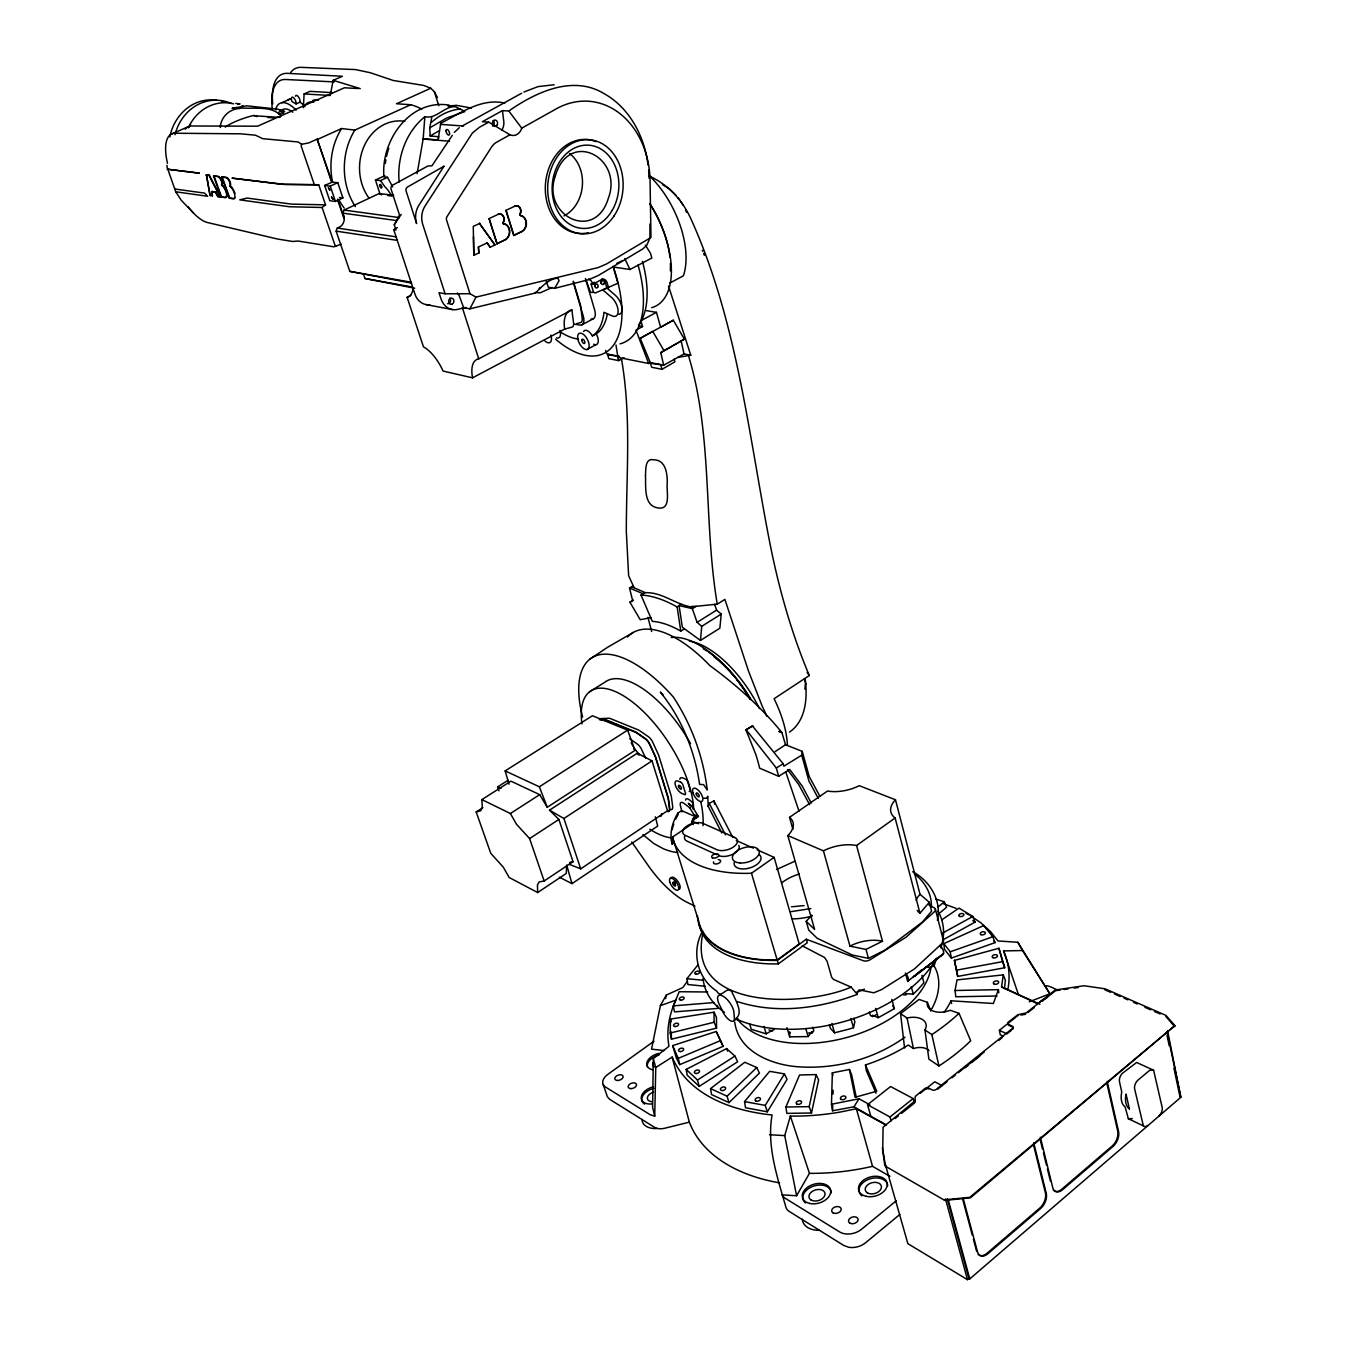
<?xml version="1.0" encoding="UTF-8"?>
<svg xmlns="http://www.w3.org/2000/svg" width="1347" height="1347" viewBox="0 0 1347 1347"><rect width="100%" height="100%" fill="white"/><g stroke="black" fill="none" stroke-linecap="round" stroke-linejoin="round"><path stroke-width="1.5" d="M392.735 186.964L387.498 177.299L383.946 176.912C380.645 140.829 409.808 98.634 449.208 105.133M663.987 1050.559L651.527 1049.145L660.4 1005.637L675.79 1000.181C669.223 1014.527 666.108 1030.64 668.971 1046.299L653.295 1058.54L652.622 1107.369L654.726 1116.158L650.298 1114.777L605.493 1087.046A13.891 8.368 -19.9 0 1 607.851 1074.334L654.019 1041.18M653.295 1058.54L655.753 1067.514L654.726 1116.158M931.4 906.885C931.922 893.903 924.598 881.393 914.293 873.833M463.385 110.723L455.033 106.48C443.651 106.682 436.159 119.378 424.877 116.667L423.143 139.027L449.494 141.233M431.815 117.138L429.794 127.797L430.131 136.013L438.651 136.704L438.145 139.953L422.874 138.674M914.192 1102.301L913.165 1098.546L890.586 1086.541L867.535 1104.708L870.852 1116.309L853.998 1106.796L832.564 1110.77L831.486 1104.271L832.345 1072.818L849.418 1069.484L851.658 1074.822L856.204 1096.997M832.564 1110.77L832.715 1105.281M833.018 1094.05L833.12 1090.211M714.045 1012.203L714.129 1022.255L716.57 1028.131L671.48 1039.177L670.217 1033.031L670.486 1019.09L714.045 1012.203L716.469 1017.355L716.57 1028.131M303.344 107.709L304.119 93.936L309.995 91.343L332.153 92.623M649.961 237.308L649.928 223.972M805.321 684.124L804.883 689.142M766.696 716.116A86.696 40.73 56.8 0 0 762.318 706.468L748.477 670.991L724.905 599.398L717.261 604.163L696.113 606.302L692.324 608.642L679.073 605.561L682.34 627.247L700.457 640.431L701.72 626.321L721.234 614.097L716.604 610.14L714.6 604.281M417.115 173.645L423.143 139.027M721.234 614.097L719.854 628.207L700.457 640.431M997.083 996.022L955.798 996.763L955.04 990.5L957.027 979.909L1003.262 974.874L1001.562 986.93L1037.661 1003.784M899.863 1214.438L865.515 1242.793A15.676 10.827 -15.6 0 1 848.593 1247.255L843.693 1245.419L789.106 1211.34A13.588 9.143 -16.9 0 1 785.84 1206.929C777.371 1177.261 766.544 1145.927 772.084 1114.979C733.256 1111.039 688.62 1095.784 672.153 1057.092L655.753 1067.514M818.319 798.417L808.89 780.974L801.734 755.162L802.24 751.373L785.52 744.756L781.9 732.549L778.869 731.37L781.917 732.532C761.072 707.074 736.371 684.95 709.835 665.57A111.953 51.304 56.9 0 0 627.534 637.013M885.636 1166.35L944.819 1200.413L970.396 1197.82L1174.921 1025.606L1165.997 1015.436L1105.096 988.816L1084.049 985.735L1055.139 990.028L1026.178 1012.944L1017.844 1014.746L1008.482 1022.003A2.745 1.701 -11.2 0 0 1008.6 1024.427L1012.186 1026.128A2.761 1.717 -11.2 0 1 1012.304 1028.552L936.114 1089.42A2.812 1.802 -13 0 1 932.191 1089.942L928.672 1088.107A2.795 1.802 -13.2 0 0 924.783 1088.629L915.219 1096.441L915 1102.452M1004.475 988.597L1005.367 980.279L1003.262 974.874M829.365 1024.814L830.409 1028.401L834.568 1032.812L848.795 1029.175L853.476 1027.71L854.857 1021.817L853.846 1018.214M504.822 103.062C481.35 97.792 460.522 113.215 440.738 123.267L440.57 124.345L463.52 126.029M438.145 139.953L440.738 123.267M169.857 136.973C173.022 119.479 186.593 103.466 204.576 100.419A48.138 42.784 87.3 0 1 216.53 100.25M272.717 103.753A60.985 26.132 65.4 0 1 287.45 73.344L342.407 76.274L333.18 80.315L330.234 95.485L304.119 93.936M665.536 998.615L666.277 995.079L682.828 987.57L687.357 981.273M811.5 1112.992L818.606 1080.008L816.13 1074.603L799.562 1074.973L785.907 1107.032L786.884 1113.38L811.5 1112.992L809.177 1106.645L816.13 1074.603M649.641 238.739L646.779 245.272L642.94 248.841L598.405 275.445L588.723 279.671L554.678 288.342L548.347 287.281L546.141 281.035M937.36 920.287C941.957 900.672 929.851 880.753 912.66 871.711M332.137 182.232L324.627 185.465L329.796 200.703L335.42 201.444L342.896 197.925L337.76 182.653L332.137 182.232L317.151 139.111L308.783 142.9L301.627 144.281L301.156 146.032L314.306 184.623L318.734 184.825L325.553 204.845L322.101 207.489L289.386 206.748L239.749 199.844L247.208 198.06L291.423 204.121L325.553 204.845M896.412 1200.648L861.541 1229.272A15.726 10.776 -15.6 0 1 839.652 1231.949L784.998 1198.14A13.622 9.092 -16.9 0 1 782.085 1194.873L796.582 1195.749L784.729 1135.622L790.369 1116.057A174.42 104.645 -15 0 0 840.393 1112.016L856.372 1108.766L885.703 1124.964M220.285 127.477C220.807 117.256 229.024 109.158 239.261 108.551M914.983 1100.853L883.076 1127.254L882.74 1149.833L885.602 1166.3M935.323 908.989L943.523 941.031L942.344 943.169L914.495 968.897L881.561 989.624L873.748 992.79L859.234 989.877L856.776 992.486L857.315 994.372C819.397 1008.499 776.377 1014.426 737.297 1001.562M702.966 932.949C685.303 1011.614 806.213 1006.798 851.136 987.115L857.315 994.372M465.776 307.436L457.711 309.389A18.353 15.305 -81.7 0 1 440.991 298.798L439.004 292.669L445.116 293.781L469.968 293.73L475.996 297.131L469.834 308.85L463.671 307.688L459.512 296.492A10.709 8.941 -81.3 0 0 457.357 293.006M955.04 990.5L998.43 989.658L993.379 1003.498L951.049 1000.787A124.395 74.253 -15 0 1 944.146 1012.304M928.049 967.399L933.909 966.304L936.737 958.071M732.819 837.497L713.927 800.876L709.246 803.368L708.185 806.314L721.824 833.002M717.059 1005.384L718.187 1008.364L674.477 1011.883L673.382 1005.872L679.174 991.712L707.697 991.998M411.593 283.089L349.816 271.37L336.144 231.128L337.289 228.064L340.336 226.616A9.042 7.796 -86.1 0 0 344.091 216.631L342.913 213.146L344.074 210.081L379.113 193.547L393.661 195.315M702.646 931.097C691.062 951.134 697.039 978.41 716.671 991.055C721.655 999.929 725.831 985.398 731.791 991.628C734.62 998.699 744.032 1013.028 735.967 1018.315M930.743 1010.519C938.859 997.251 942.378 979.37 933.825 965.462M660.4 1005.637L666.277 995.079M429.794 304.742A18.05 15.187 -82.1 0 1 414.91 294L393.762 229.664L395.984 229.983L394.267 224.747L399.487 214.981L390.984 188.9A3.132 2.66 -86.8 0 1 392.499 185.246L427.807 166.051L432 165.715M796.582 1195.749L809.446 1173.338L790.369 1116.057M767.352 1111.814L787.052 1079.385L784.442 1073.896L769.642 1071.32L744.554 1101.593L745.497 1107.739L767.352 1111.814L765.214 1105.399L784.442 1073.896M869.943 1104.776L858.948 1098.782L853.998 1106.796M554.678 288.342L559.056 280.664L557.944 278.189C548.431 278.627 541.797 287.046 535.365 293.006L469.834 308.85M188.513 127.763L190.601 124.446M944.247 1199.891L969.823 1197.298L1174.921 1025.606M432.404 165.125L452.306 135.357M394.267 224.747L401.204 214.409M454.326 132.376L459.293 127.679M705.272 986.24L687.896 984.556L686.936 978.697L697.999 964.839M786.968 1027.643L789.712 1036.836L808.149 1036.584L811.955 1031.516L812.325 1032.779L808.554 1032.981M812.325 1032.779L813.824 1030.775L812.78 1027.205M917.206 910.353A30.947 17.595 -12.7 0 0 919.967 913.266L929.295 902.271L920.018 894.29L895.486 799.781L859.285 785.688A30.324 15.575 -14.4 0 1 827.496 791.026L789.527 817.343A30.914 16.332 -15.8 0 1 787.827 835.561L814.632 929.464L806.213 921.331L811.786 915.135M903.163 994.743L906.127 994.928L905.773 993.665L913.266 994.153L918.031 989.473L923.907 982.738L921.954 975.329M728.996 1102.621L759.422 1073.104L756.745 1067.531L744.773 1062.261L710.559 1088.612L711.519 1094.539L728.996 1102.621L727.077 1096.205L710.559 1088.612M727.077 1096.205L756.745 1067.531M921.718 969.756L907.676 981.458L905.437 973.056A6.937 3.199 52.7 0 1 907.676 981.458M424.877 116.667C405.784 132.174 396.809 157.852 399.15 182.013M885.349 1164.549L907.861 1243.651L967.466 1279.65L968.914 1278.404L947.295 1198.897M968.914 1278.404L969.756 1278.909L1180.848 1097.283L1167.596 1030.825M940.071 912.677L946.604 907.272L944.314 901.8L935.811 899.038M937.882 907.12L944.314 901.8M895.166 1118.481L898.365 1115.922M901.581 1113.363L914.411 1103.126M1027.946 1012.557L1034.193 1007.573M1042.006 1001.343L1055.341 990.887M937.798 1089.117L947.025 1081.742M951.891 1077.869L955.124 1075.276M958.357 1072.683L984.253 1051.99M998.834 1040.355L1002.067 1037.762M1011.126 1030.539L1006.916 1033.89L999.39 1030.287L1016.109 1016.968M965.227 1067.716L968.459 1065.123M971.709 1062.547L979.791 1056.065M891.091 1120.889L889.997 1116.983L913.165 1098.546M920.338 1093.225L934.717 1081.776L942.176 1085.631M905.016 1037.106C873.513 1059.752 833.456 1070.074 794.882 1066.504C769.406 1063.894 738.324 1050.694 734.738 1022.053M913.232 977.131L943.54 953.693L914.041 976.474L942.311 954.871A6.87 3.283 52.4 0 0 943.489 951.285A6.87 3.283 52.4 0 0 939.903 945.527M1147.897 1125.52L1145.203 1126.766L1128.348 1118.734L1125.082 1106.847A17.949 10.759 -67 0 1 1121.748 1091.979L1119.374 1081.22A6.684 4.041 -67.1 0 1 1122.741 1073.037L1136.632 1062.48L1153.604 1070.225L1162.276 1107.874A6.651 3.94 -67 0 1 1158.942 1116.006M699.16 924.513A111.481 62.08 -15.3 0 0 778.347 963.88L807.291 942.732L806.281 939.229L777.303 960.377A111.565 61.979 -15.3 0 1 697.426 915.758M698.47 823.758L694.698 822.091L672.523 837.093L698.622 921.011A111.026 61.676 -15.3 0 0 777.168 960.041L799.226 943.944L774.121 857.365L757.098 849.805M663.65 365.205L660.788 352.628L684.377 339.158L673.281 320.232L640.212 338.333L650.298 362.562L663.65 365.205L684.04 353.958L690.775 355.238L668.533 286.019M660.788 352.628L684.377 339.158M787.827 835.561L823.438 850.849A32.21 17.629 -14.6 0 1 856.574 845.495L895.132 817.966A31.604 16.77 -13.2 0 1 895.486 799.781M789.494 732.095C805.91 720.864 807.527 697.982 805.321 679.881M900.554 1013.668L919.058 999.423L927.376 1002.32A16.871 10.237 -12.7 0 0 933.589 1011.227A16.871 10.237 -12.7 0 0 950.258 1010.267L959.013 1013.331L970.699 1040.76A172.214 102.911 -15 0 1 938.91 1065.965L928.874 1059.129L924.968 1029.984A16.989 10.456 -13.5 0 0 922.695 1019.696A16.989 10.456 -13.5 0 0 907.07 1018.012L900.554 1013.668L904.561 1047.983M672.523 837.093A113.131 58.965 -15.5 0 0 751.474 873.243L774.121 857.365M941.721 919.9L959.013 908.114L972.82 916.448L975.093 922.106L942.849 939.903M674.308 842.818L672.22 844.232L671.816 842.919L673.887 841.505M689.731 805.253A2.643 1.162 56.2 0 0 688.317 803.283L692.038 806.112L698.369 816.501L696.012 818.084A10.608 5.506 -16.7 0 0 692.19 823.691M749.622 1023.855L751.289 1029.31L766.174 1033.822L774.474 1029.142M589.868 659.171L607.48 647.335L633.309 632.433M559.392 877.2L571.97 883.649L657.706 826.048L655.332 816.804M671.816 842.919A115.371 60.329 -15.4 0 1 677.81 813.15L681.599 810.591L695.624 816.787L696.012 818.084L689.681 807.712L683.922 803.3A6.146 2.694 56.3 0 0 680.37 805.557L682.003 811.904L681.599 810.591M689.681 807.712L692.038 806.112M569.377 864.37L580.709 868.849L667.506 810.742L652.032 760.887L637.283 753.192L549.509 810.17L558.887 819.447L573.031 861.726L544.154 880.989L539.204 881.898L537.436 885.063L537.655 892.539L509.183 877.52L503.29 867.182L490.746 853.274L476.181 811.955L482.933 807.644M537.655 892.539L566.262 873.445L566.683 865.01L571.97 883.649M649.018 175.986C667.523 184.051 682.138 199.895 690.54 218.046C737.247 320.586 748.477 434.071 769.928 543.38C778.869 588.487 791.447 633.107 809.294 675.537L774.087 698.723A86.427 41.05 56.8 0 1 787.389 745.261M775.081 751.643L785.52 744.756M544.154 880.989L529.607 838.575L558.887 819.447M549.509 810.17L563.905 818.488L652.032 760.887M476.181 811.955L480.727 810.742L482.31 807.375L481.889 799.596L510.9 781.159L539.692 794.646L547.252 807.257L635.043 750.363L627.635 730.141L592.427 715.745L505.159 770.905L509.048 784.223M481.889 799.596L510.378 813.521L539.692 794.646M505.159 770.905L539.356 786.783L627.635 730.141M699.177 1086.389L697.477 1080.025L734.974 1056.099L737.634 1061.773L699.177 1086.389L687.189 1075.108L686.162 1069.4L726.605 1048.606L734.974 1056.099M811.231 802.98L802.155 785.991L789.712 769.457L778.667 776.31L759.624 768.177A112.306 50.277 57.3 0 0 755.802 754.438L745.935 729.838L752.3 725.764L783.196 763.766L783.887 766.19L801.734 755.162M498.979 790.824L497.615 786.917L508.173 780.216M696.113 606.302L691.836 606.436L694.48 607.312C676.918 606.116 663.162 591.788 644.91 592.697L641.02 595.054L652.302 621.354A116.566 53.678 56.9 0 1 680.791 631.12L684.343 628.897M692.324 608.642L697.089 622.331L716.604 610.14M589.515 691.819L604.55 682.424A85.652 37.665 57 0 1 690.59 743.679M641.02 595.054A146.806 67.636 56.9 0 1 677.137 606.975L681.06 604.315M778.667 776.31L776.31 768.009L783.196 763.766M621.624 359.834C631.474 416.56 626.304 474.363 626.321 531.56L628.628 575.674L633.225 585.793L629.52 588.033L642.873 593.657L644.91 592.697M651.157 617.616L640.212 619.704L629.925 602.193L633.393 600.088M745.935 729.838L752.939 726.016M776.529 869.505L794.696 861.305M622.769 260.611L616.875 263.305M430.131 136.013L439.071 130.827M674.258 358.959L674.847 361.855L661.983 369.314L651.628 367.243L650.5 363.286L661.747 364.835M429.794 127.797L446.85 117.93L464.85 111.616M891.832 999.356L894.374 1008.65L878.261 1017.709L872.368 1015.234L872.738 1016.514L876.106 1014.779M1017.187 1016.109L1018.046 1015.604M600.813 718.591L609.534 718.237L638.714 730.091L648.261 736.59A7.358 3.25 57.1 0 1 652.756 742.248L658.632 755.128L671.294 796.161L672.742 806.937L672.422 809.109L670.907 809.783M393.762 229.664L397.365 227.626M475.996 297.131L598.287 267.548L606.621 263.911L650.971 237.476L650.062 180.515A85.029 67.889 -84.7 0 0 556.378 108.787L521.76 128.15A11.012 8.958 -87.6 0 1 509.957 134.767L496.538 142.277A16.012 13.1 -86.6 0 0 491.503 147.126L446.985 216.665A3.485 2.896 -84.8 0 0 446.564 220.049L469.968 293.73M640.212 338.333L652.706 331.379L663.852 350.388M673.281 320.232L660.653 327.27L656.444 312.352L646.274 310.618M648.025 164.957C644.54 136.586 629.79 108.063 604.264 93.734C572.913 74.489 535.5 92.32 508.812 111.01L502.448 110.622L482.394 121.701L488.725 122.139L509.957 134.767M488.725 122.139L479.448 127.275L472.443 132.949L425.063 205.99A18.858 15.777 -85 0 0 422.739 224.36L445.116 293.781M677.827 357.393L690.775 355.238M462.156 126.012L521.626 93.246M941.536 933.673L972.82 916.448M613.07 266.403L617.919 283.274L595.98 292.686A2.913 2.239 -83.5 0 1 593.185 291.137L591.114 284.065L594.482 282.213M591.114 284.065L592.933 284.268L601.334 279.654A5.826 4.462 -83.6 0 1 607.093 282.668L608.575 287.753M615.983 345L617.919 357.359L648.665 363.471L650.298 362.562M650.5 363.286L651.409 362.781M617.919 357.359L619.536 356.467L606.84 353.958L605.611 350.388M608.625 354.312L607.699 354.8L608.827 358.656L618.711 360.626L624.099 357.696M607.699 354.8L618.475 356.265M586.922 349.563A9.008 4.479 62.2 0 0 585.591 336.565A9.008 4.479 62.2 0 0 577.678 337.962A9.008 4.479 62.2 0 0 586.922 349.563L596.014 344.68M656.444 312.352L640.869 320.704L642.553 326.58L635.969 330.116L648.665 363.471M583.52 331.53A8.991 4.479 62.2 0 1 592.36 335.891L596.216 333.904A76.106 37.985 63.4 0 0 607.261 314.289M669.611 283.123L683.367 275.832A72.098 38.406 63.8 0 0 649.153 175.581M472.544 377.834L564.679 329.106L572.004 327.136A7.375 3.637 62.6 0 0 573.586 322.943L571.852 309.928L478.724 358.824A32.463 14.851 61.9 0 0 472.544 377.834L443.079 371.065A31.267 13.689 62.3 0 0 423.463 346.836L407.114 297.317A32.143 14.177 63.6 0 0 413.125 288.022M581.786 324.88L593.151 318.852M618.93 314.356A11.5 5.893 62.7 0 0 621.944 310.467L621.657 304.708A97.051 48.458 63.4 0 0 613.323 267.026L629.958 269.484L651.83 258.052L650.517 253.337L645.365 245.07M523.882 92.034L537.958 86.629L554.156 84.743M629.925 602.193L632.686 600.779L629.52 588.033M407.114 297.317L410.801 295.464M478.404 247.023L478.858 252.967L478.404 247.023L487.126 242.915L490.241 247.326L487.126 242.915M503.239 223.518L503.256 222.777A5.573 4.58 -84.3 0 0 503.357 216.076A5.573 4.58 -84.3 0 0 498.07 214.392L489.096 218.601L496.891 243.807L505.26 239.631A8.402 6.903 -83.8 0 0 509.351 230.472A8.402 6.903 -83.8 0 0 503.273 223.72M514.891 206.158L505.984 210.334L513.662 235.472L521.962 231.33A8.368 6.836 -84 0 0 526.02 222.221A8.368 6.836 -84 0 0 520.009 215.469L519.673 214.493A5.54 4.529 -84.4 0 0 519.774 207.808A5.54 4.529 -84.4 0 0 514.554 206.108M496.891 243.807L505.613 239.682A8.402 6.903 -83.8 0 0 509.688 230.522A8.402 6.903 -83.8 0 0 503.61 223.754L503.071 223.636M513.662 235.472L522.316 231.381A8.385 6.836 -84 0 0 526.374 222.272A8.385 6.836 -84 0 0 520.363 215.503L520.009 214.527A5.556 4.529 -84.4 0 0 520.127 207.859A5.556 4.529 -84.4 0 0 514.891 206.158M823.438 850.849L849.974 946.15L866.003 949.416L882.487 941.216L856.574 845.495M806.213 921.331L808.722 930.07L817.141 938.253L852.449 955.057L868.461 958.357L884.912 950.157L922.291 922.173L931.602 911.161L929.295 902.271M473.471 236.702L473.807 255.256L478.858 252.967M489.904 247.276L494.955 244.969L479.431 223.366L494.955 244.969M479.768 223.417L473.268 226.397L473.807 255.256M167.415 169.217L199.221 173.14L167.415 169.217L166.927 165.294M380.039 193.968L375.459 180.043L384.872 175.649M375.459 180.043L380.443 180.616L387.498 177.299M324.627 185.465L330.251 186.139L337.76 182.653M234.934 193.497A7.139 2.812 64.5 0 0 230.169 185.937A4.748 1.869 64.6 0 0 229.815 181.256A4.748 1.869 64.6 0 0 226.414 177.383L221.733 177.046L229.31 198.177L233.705 198.548A7.139 2.812 64.5 0 0 234.917 198.043M212.388 195.837L211.984 191.493L212.388 195.837L210.065 195.517L206.445 174.908L209.425 175.278L220.521 196.713L217.743 196.578L215.486 192.217L211.563 191.695M217.743 196.578L220.521 196.713M221.11 197.049L225.454 197.403A7.089 2.778 64.5 0 0 226.65 192.368A7.089 2.778 64.5 0 0 221.901 184.859A4.715 1.852 64.6 0 0 221.548 180.212A4.715 1.852 64.6 0 0 218.163 176.356L213.55 176.036L221.11 197.049L225.016 197.588A7.105 2.778 64.5 0 0 226.212 192.554A7.105 2.778 64.5 0 0 221.48 185.044A4.715 1.852 64.6 0 0 221.11 180.397A4.715 1.852 64.6 0 0 217.743 176.558L213.55 176.036M317.673 139.347L341.582 128.537L354.817 130.103L410.734 104.729A63.983 54.032 -87.6 0 1 421.729 109.107M437.455 97.556L434.391 91.764L430.787 88.228L396.456 103.753L410.734 104.729M215.486 192.217L218.163 196.393M229.31 198.177L233.267 198.733A7.139 2.812 64.5 0 0 234.513 193.682A7.139 2.812 64.5 0 0 229.731 186.122L230.169 185.937M210.065 195.517L206.445 174.908M943.843 943.624L983.664 925.591L992.84 936.754L995.063 942.631L951.319 958.104L944.483 949.298L943.843 943.624L950.224 951.807L951.319 958.104M206.024 175.093L209.425 175.278M552.203 287.467L540.113 292.855L535.079 292.518M296.071 103.921A4.209 1.802 65.7 0 0 293.074 97.354A4.209 1.802 65.7 0 0 291.996 101.564L296.071 103.921L300.078 102.153A35.477 15.154 65.3 0 1 302.587 104.19M668.011 811.736L669.526 811.062L669.829 808.874L668.365 798.114L655.669 757.065L649.793 744.167A7.358 3.25 57.1 0 0 645.297 738.51L635.75 731.993L606.588 720.106L599.28 719.652M281.877 102.709L290.481 98.92A35.477 15.154 65.3 0 0 287.467 100.234M188.21 206.882A48.795 18.706 64.6 0 0 207.556 222.541L277.364 238.991L292.535 241.467L298.276 241.046L333.972 246.838L341.262 244.127M856.776 992.486L864.488 989.119M171.439 134.043L188.058 126.803M679.713 1064.652L678.248 1058.372L720.527 1040.591L723.103 1046.383L679.713 1064.652L676.346 1057.984L672.675 1045.609L716.234 1031.482L723.103 1046.383M1029.327 1001.781L1049.885 993.783L1017.844 942.277L997.992 940.964L990.668 931.754L980.852 922.779L970.716 915.943M1007.893 989.59A174.42 104.645 -15 0 0 1003.582 950.931L1022.491 950.527L1049.885 993.783M1132.255 1118.582L1128.348 1118.734M734.435 1020.201L738.139 1018.888M950.224 951.807L992.84 936.754M278.526 112.272L282.769 111.094L283.442 113.064L279.199 114.242C270.528 106.043 254.011 108.838 242.207 108.046A16.248 7.543 -7.6 0 0 239.194 108.434M954.467 960.411L998.935 948.271L1004.727 967.752L957.717 976.423L954.467 960.411L957.717 976.423M576.735 323.617L580.641 322.556A7.358 3.671 62.6 0 0 582.241 318.38L580.54 305.382L573.367 281.203M1025.522 1014.291L1020.874 1015.082M810.827 908.585L790.807 911.683M280.125 117.408L252.815 115.657A24.65 5.001 -18.2 0 0 225.319 127.123M779.475 1182.834A175.649 109.999 -14.8 0 1 689.344 1122.152L664.643 1128.264A12.662 7.914 -19.4 0 1 654.524 1127.304L609.736 1099.354L607.396 1096.795L603.17 1084.52M670.217 1033.031L714.129 1022.255M858.948 1098.782L831.486 1104.271M569.68 862.4L573.031 861.726M956.825 970.126L1002.606 961.64L1004.727 967.752M236.449 107.491L232.054 108.265L246.905 105.841L278.071 109.208L282.769 111.094M804.075 905.622L791.464 906.8M1056.368 990.617L1060.291 990.045M1064.231 989.473L1068.171 988.917M1074.064 988.058L1078.004 987.503M241.82 105.958L243.167 105.857M673.382 1005.872L713.927 1002.572M809.177 1106.645L785.907 1107.032M279.654 110.42L284.655 111.616L279.688 110.168M314.306 184.623L281.59 184.27L232.004 178.124L284.604 184.455L318.734 184.825M601.284 720.275L606.453 720.426L636.171 732.549L645.297 738.964A6.836 3.014 57.1 0 1 649.49 744.218L655.231 756.526L668.163 798.35L669.408 808.52A6.769 2.93 56.4 0 1 667.708 811.163M784.729 1135.622L769.558 1134.73M334.241 81.914L285.665 79.49A56.069 23.96 65.3 0 0 272.363 109.242M358.251 88.532L344.411 87.791L257.631 126.18L191.695 125.995A48.61 18.942 64.7 0 0 185.213 129.228M455.033 106.48L448.012 106.059L456.481 105.335L471.45 108.063M267.531 117.425L273.828 117.913M686.936 978.697L703.185 980.262M239.446 104.241L237.644 104.039L239.261 104.224M240.086 103.921L235.826 103.416M387.919 195.584L392.078 196.106M505.984 210.334L514.015 235.523M221.733 177.046L225.976 177.585A4.748 1.869 64.6 0 1 229.377 181.441A4.748 1.869 64.6 0 1 229.731 186.122M339.427 197.487L342.896 197.925M489.096 218.601L497.228 243.841M211.984 191.493L215.907 192.032M344.074 210.081L399.369 217.608M175.093 189.051L204.559 193.109L207.606 196.258L175.733 191.796L167.752 169.082M342.913 213.146L396.119 220.504M337.289 228.064L396.422 236.887M336.144 231.128L397.264 240.372M765.214 1105.399L744.554 1101.593M349.816 271.37L411.003 282.197M638.512 325.856L642.553 326.58M363.825 275.091L364.97 278.492L412.098 286.978M414.708 288.207L364.97 278.492M574.799 324.156L579.782 325.065A11.247 5.607 62.6 0 0 583.251 316.006L573.182 282.079M426.359 304.641L452.508 309.608M221.48 101.328L222.743 101.682M768.935 1029.967L772.707 1030.91M333.18 80.315L360.238 88.633M497.615 786.917L501.168 788.197M943.321 903.669L956.067 908.333M253.859 115.387L257.041 116.617M1153.604 1070.225L1149.698 1070.293L1137.912 1080.176A6.735 4.041 -67.1 0 0 1134.528 1088.427L1143.418 1126.126M430.787 88.228L423.699 85.433L393.189 80.466L370.24 72.721L355.608 69.589L301.273 67.35A60.783 26.384 65.5 0 0 290.784 72.3M872.738 1016.514L870.415 1015.537L869.404 1011.934M851.136 987.115L833.473 979.437L831.638 977.198L827.109 961.32L824.549 957.481L802.189 945.813M644.843 592.444L631.642 586.753L634.117 587.561L633.225 585.793M806.281 939.229L863.326 960.731A5.59 3.266 -14.3 0 0 870.162 959.721L906.093 937.175L934.296 911.868A5.506 3.149 -13 0 0 934.262 907.861L928.891 904.898M1104.978 989.843L1110.686 992.335M1114.491 994.002L1120.199 996.494M1124.004 998.161L1127.809 999.828M1133.517 1002.336L1137.323 1004.003M1144.933 1007.32L1150.641 1009.829M1154.446 1011.496L1160.154 1013.988M694.867 814.952L698.369 816.501M736.304 840.562L753.327 848.122M1058.271 990.298L1050.593 986.863A12.847 7.813 -10.6 0 0 1045.525 985.701M703.841 798.249L706.603 798.232L707.798 796.245L708.185 806.314M716.772 854.705L687.071 841.151A11.837 6.196 -16.9 0 1 684.68 836.285M1001.562 986.93L1039.935 1004.239M1003.431 1036.247L1000.249 1034.732L999.39 1030.287M694.951 906.161L687.475 902.49A69.404 29.482 56.1 0 1 647.873 865.077L631.794 842.027M379.113 193.547L381.689 194.827M965.951 913.3L969.251 914.95M662.488 184.59L668.988 188.529L676.194 195.416M1165.862 1016.497L1174.769 1026.667M282.18 112.357L283.442 113.064M867.535 1104.708L889.997 1116.983M870.852 1116.309L886.377 1124.88M809.446 1173.338A176.962 109.915 -14.8 0 0 872.536 1166.334L889.912 1176.335M972.803 920.59L975.093 922.106M924.968 1029.984L931.855 1034.58L938.91 1065.965M301.627 144.281L298.175 141.974L262.648 138.657L255.442 135.188L240.355 133.808L175.026 133.252A48.795 18.706 64.6 0 0 167.483 163.307M929.026 1050.576A13.723 8.604 -13.3 0 0 913.434 1048.538L908.265 1045.019A124.395 74.253 -15 0 1 865.464 1064.938L866.34 1070.663L876.005 1093.208M588.555 278.93L591.165 280.748L592.933 284.268M629.773 738.728L637.367 744.1A6.853 2.997 57.1 0 1 641.559 749.37L645.668 758.176M644.59 1104.102L643.799 1103.547A13.352 8.2 -19.3 0 1 653.968 1088.342M942.412 939.566L943.523 941.031M336.38 246.265L334.965 245.171L322.101 207.489M759.203 854.587L759.321 854.688A13.857 7.459 -16.2 0 1 750.161 867.822A13.857 7.459 -16.2 0 1 734.216 862.535M697.477 1080.025L686.162 1069.4M697.089 622.331L701.72 626.321M886.208 1166.856L884.726 1164.953L882.386 1147.678M529.607 838.575L516.473 824.229L510.378 813.521M642.906 834.618L653.867 843.576L663.145 848.644A101.833 44.047 57 0 0 677.726 852.483M193.244 212.775L181.357 200.4L175.733 191.796M503.408 223.686L502.919 222.726A5.573 4.563 -84.3 0 0 503.02 216.042A5.573 4.563 -84.3 0 0 497.733 214.341M508.812 111.01L521.76 128.15M678.097 197.689L679.831 200.046M634.134 748.073L639.337 754.64M633.528 748.461L635.043 750.363M637.283 753.192L638.747 755.027M746.322 729.99L776.31 768.009M787.54 769.676L798.754 784.56L809.614 804.681M993.699 940.778L995.063 942.631M380.443 180.616L384.922 186.795A16.703 7.476 64.5 0 1 391.135 195.248M809.294 675.537L807.089 672.305M680.942 201.612L682.963 204.946M624.772 258.59L629.958 269.484M1017.844 942.277L1022.491 950.527M631.187 742.87L633.141 746.339M892.724 1005.738L894.374 1008.65M720.527 1040.591L716.234 1031.482M819.919 796.346L809.193 776.478L802.24 751.373M586.097 280.176L589.935 290.75A2.913 2.239 -83.5 0 0 592.731 292.299M208.987 175.464L220.1 196.898M709.246 803.368L725.511 834.887M678.248 1058.372L672.675 1045.609M685.488 209.863L686.667 212.388M865.464 1064.938L876.745 1091.188L855.076 1097.3L849.418 1069.484M702.343 250.306L702.73 251.266M726.605 1048.606L727.649 1051.165M927.376 1002.32L930.878 1011.041M703.622 253.388L704.346 255.29M539.356 786.783L547.252 807.257M213.971 175.834L221.531 196.847M222.154 176.861L229.731 197.992M856.372 1108.766L872.536 1166.334M1018.618 995.13L1003.582 950.931M998.935 948.271L1002.606 961.64M337.929 199.373L344.361 218.433M317.151 139.111L331.682 182.182M337.474 199.322L343.94 218.467M330.251 186.139L335.42 201.444M785.688 771.679L799.007 811.18M563.905 818.488L580.709 868.849M462.358 307.655L478.724 358.824M434.391 91.764L438.735 105.672M677.81 813.15L678.215 814.447A115.337 60.379 -15.4 0 0 675.79 819.027M763.951 1026.498L766.174 1033.822M789.982 1033.115L789.611 1031.853L789.712 1036.836M751.474 873.243L777.168 960.041M777.303 960.377L778.347 963.88M585.423 278.56L594.667 309.978A11.214 5.641 62.7 0 1 591.131 319.054M805.977 1029.192L808.149 1036.584M617.566 356.753L618.711 360.626M606.756 287.534L605.291 282.449A5.826 4.462 -83.6 0 0 601.84 278.997M831.907 1023.535L834.568 1032.812M850.849 1018.433L853.476 1027.71M789.527 817.343L792.895 829.247M660.855 365.357L661.983 369.314M875.685 1008.415L878.261 1017.709M688.721 356.366L688.889 356.972C712.933 437.337 703.437 522.282 717.261 604.163M866.003 949.416L868.461 958.357M948.136 1199.386L969.756 1278.909M945.476 1198.914L967.466 1279.65M963.374 1199.184L977.535 1251.969A11.769 7.206 -63.8 0 0 987.822 1253.804L1040.675 1208.478A11.551 7.021 -64.9 0 0 1046.232 1193.257L1033.721 1142.795M962.533 1198.695L972.332 1235.25M973.426 1239.307L976.693 1251.481M911.296 986.728L913.266 994.153M672.153 1057.092L689.344 1122.152M932.949 962.617L933.909 966.304M895.132 817.966L919.967 913.266M647.974 617.414L651.611 631.474M1033.368 1144.378L1045.39 1192.802A11.551 7.021 -64.9 0 1 1039.833 1208.023L986.981 1253.316A11.769 7.206 -63.8 0 1 978.191 1254.276M1040.355 1137.238L1052.765 1187.684A11.466 6.937 -65.3 0 0 1062.514 1189.755L1113.144 1146.331A11.264 6.752 -66.3 0 0 1118.566 1131.446L1107.183 1081.321M1040.49 1140.842L1042.477 1148.907M1043.47 1152.948L1046.451 1165.037M1047.444 1169.078L1050.424 1181.184M713.927 800.876L714.752 804.344M670.486 1019.09L671.126 1021.733M804.445 678.568L805.843 684.562M1106.779 1082.921L1117.707 1131.025A11.264 6.752 -66.3 0 1 1112.285 1145.91L1061.672 1189.3A11.466 6.937 -65.3 0 1 1053.303 1190.024M681.262 341.397L684.04 353.958M1167.041 1031.701L1180.848 1097.283M1167.024 1035.405L1169.196 1045.659M1173.944 1068.188L1179.989 1096.879M913.434 1048.538L907.07 1018.012M951.049 1000.787L951.588 1003.498M332.557 182.03L332.069 179.521A63.427 53.762 -87.9 0 1 341.582 128.537M832.345 1072.818L832.884 1075.613M677.137 606.975L680.791 631.12M502.448 110.622L503.778 121.415A10.894 8.907 -87.9 0 1 501.673 130.272M998.43 989.658L998.784 992.823M693.351 809.362L692.964 804.294A2.643 1.162 56.2 0 0 691.264 801.313L689.226 799.748A6.129 2.694 56.2 0 0 685.505 800.101M648.648 170.126L649.069 178.242M671.21 1031.836L671.48 1039.177M368.994 198.144A46.488 39.248 -87.6 0 1 364.481 145.358A46.488 39.248 -87.6 0 1 404.841 121.365M276.084 109.915A4.142 1.751 65.5 0 1 276.421 108.737M275.63 109.393A35.544 15.07 65.3 0 1 296.155 110.134M304.826 106.649A7.493 3.233 65.6 0 1 305.399 104.797A35.174 15.255 65.3 0 1 313.632 102.288M295.448 96.226A4.209 1.802 65.7 0 1 298.31 96.715A4.209 1.802 65.7 0 1 300.078 102.153M355.305 206.579A63.983 54.032 -87.6 0 1 354.8 130.103M344.226 208.112A63.427 53.762 -87.9 0 1 338.804 199.491M312.504 100.655A35.14 15.305 65.4 0 1 318.532 100.116M689.395 641.071A80.163 37.649 56.8 0 1 759.405 708.539M649.742 203.515A72.384 38.086 63.7 0 1 668.668 249.178M669.004 250.997A72.384 38.086 63.7 0 1 669.914 257.26M670.385 263.288A72.384 38.086 63.7 0 1 670.335 270.882M385.36 163.425A64.235 53.611 -86.8 0 1 385.865 159.906M386.538 156.454A64.235 53.611 -86.8 0 1 388.778 148.338M649.944 204.054A78.395 41.151 63.7 0 1 651.712 307.672M564.679 329.106A31.705 15.76 62.3 0 1 571.852 309.928M431.663 122.207A65.279 54.065 -86.4 0 1 460.455 108.955M569.512 153.507A34.955 28.152 -85.1 0 1 582.325 186.088A34.955 28.152 -85.1 0 1 564.006 215.89M642.435 261.436A90.064 46.084 63.5 0 1 638.63 324.88M550.889 335.083A9.665 4.681 62.5 0 1 550.468 342.138A9.665 4.681 62.5 0 1 544.979 341.06M493.271 120.506A3.182 2.61 -87.9 0 1 492.514 125.945M449.679 298.125A3.132 2.61 -81.4 0 1 447.574 303.715M555.654 339.242A97.051 48.458 63.4 0 0 621.944 310.467L621.792 306.746A11.5 5.893 62.7 0 0 615.461 295.414L606.807 287.955L602.917 289.992L611.555 297.468A11.5 5.876 62.6 0 1 618.121 310.736A11.5 5.876 62.6 0 1 612.38 315.973L603.961 312.302A76.173 37.901 63.4 0 1 592.394 335.942M596.216 333.904A8.991 4.496 62.3 0 1 598.102 342.391A8.991 4.496 62.3 0 1 593.673 344.226M559.914 330.318A9.648 4.715 62.5 0 1 556.463 337.861M578.435 339.074A76.173 37.901 63.4 0 1 559.931 331.699M540.198 287.45A3.064 2.492 -81.6 0 1 539.137 288.426M638.023 264.972A96.529 49.081 63.5 0 1 620.007 343.872M600.594 280.597A1.97 1.515 -83.7 0 1 600.779 283.341M594.734 284.857A1.97 1.515 -83.6 0 1 594.802 285.867M588.353 232.745A47.128 37.632 -84.7 0 1 545.501 183.529A47.128 37.632 -84.7 0 1 596.014 141.671M188.529 127.359A46.657 41.319 87.8 0 1 233.688 103.837M279.199 114.242A30.56 12.813 65.2 0 1 281.371 115.775M280.732 111.33A28.775 12.19 65.3 0 1 292.787 112.205M819.447 1230.299A21.283 14.463 -16.4 0 1 802.256 1219.153M656.999 1128.483A19.548 12.157 -19.4 0 1 642.014 1119.509M651.999 1101.694A7.56 4.647 -19.3 0 1 647.385 1097.653A7.56 4.647 -19.3 0 1 653.497 1092.148M1012.523 1029.411A2.761 1.717 -11.2 0 0 1012.388 1026.986L1008.819 1025.286A2.745 1.701 -11.2 0 1 1008.027 1023.737M926.248 1088.864A2.795 1.802 -13.2 0 1 928.908 1088.965M959.013 1013.331A170.278 99.863 -15.1 0 1 931.855 1034.58M805.54 1202.989A14.548 9.766 -16.4 0 1 812.46 1186.522A14.548 9.766 -16.4 0 1 831.234 1192.903M861.945 1195.883A14.649 9.867 -14.8 0 1 859.958 1193.728M859.369 1192.482A14.649 9.867 -14.8 0 1 871.374 1178.49A14.649 9.867 -14.8 0 1 887.707 1185.764M654.322 1066.976A7.409 4.462 -18.9 0 1 653.211 1062.631M647.402 1066.79A13.083 7.897 -18.9 0 1 659.205 1054.92M1039.497 1002.538A13.79 8.452 -10.3 0 1 1046.67 998.026M652.066 1103.934A13.352 8.2 -19.3 0 1 644.051 1102.536L643.277 1101.981A13.352 8.2 -19.3 0 1 653.463 1086.776M652.47 1069.67A13.1 7.88 -18.9 0 1 649.54 1068.575L648.749 1068.036A13.1 7.88 -18.9 0 1 658.7 1053.371M175.009 134.7A48.273 42.851 87.5 0 1 231.398 103.483M931.131 966.843A103.466 61.036 -15.1 0 1 846.303 1037.628A103.466 61.036 -15.1 0 1 737.297 1019.107M713.961 656.73A79.641 37.295 56.8 0 1 734.199 676.48M736.674 679.494A79.641 37.295 56.8 0 1 750.144 699.11M781.681 882.891A33.288 18.471 -15.3 0 1 799.343 874.018M703.218 648.783A80.652 37.783 56.8 0 1 706.922 651.005M708.471 652.032A80.652 37.783 56.8 0 1 750.885 699.346M671.244 637.552A88.851 41.471 56.8 0 1 750.431 699.564M916.162 900.284A30.947 17.595 -12.7 0 1 920.018 894.29M849.974 946.15A31.52 18.471 -14.3 0 1 882.487 941.216M675.352 884.423A2.155 0.892 55.8 0 1 674.123 881.814M674.982 881.494A2.155 0.892 55.8 0 1 675.723 882.032M937.983 911.195A123.166 71.374 -15.1 0 1 940.88 947.985M936.081 958.845A123.166 71.374 -15.1 0 1 890.013 1002.32L888.178 1003.38A123.166 71.374 -15.1 0 1 736.405 1019.09M724.484 1012.355A123.166 71.374 -15.1 0 1 703.05 978.444M738.83 845.377A12.056 6.398 -16.5 0 1 733.004 854.15A12.056 6.398 -16.5 0 1 718.641 855.547M718.237 859.655A3.687 1.97 -16.7 0 1 720.409 861.811A3.687 1.97 -16.7 0 1 715.829 863.999A3.687 1.97 -16.7 0 1 713.657 861.844M812.359 915.994A45.495 25.256 -15.3 0 1 792.272 918.89M670.89 878.564A7.089 2.963 55.8 0 1 677.322 880.652A7.089 2.963 55.8 0 1 679.242 889.222M672.22 844.232A115.337 60.379 -15.4 0 1 671.631 840.696M672.187 829.668A115.337 60.379 -15.4 0 1 673.753 823.994M693.267 824.65A10.608 5.489 -16.7 0 1 695.624 816.787M700.911 802.307A101.833 44.047 57 0 1 703.033 825.644M662.96 694.698A101.395 44.619 57 0 0 660.316 692.105C681.666 718.406 694.799 750.936 699.598 784.358L703.572 784.644L707.242 790.015C703.353 756.963 691.651 724.871 673.365 697.056A113.333 49.873 57 0 0 599.196 654.794A113.333 49.873 57 0 0 582.628 717.092M679.78 779.357A7.442 3.3 56.4 0 1 682.794 777.943L685.589 779.138A2.66 1.179 56.5 0 1 687.711 781.832L690.253 790.218A2.66 1.179 56.4 0 1 689.193 791.413M670.553 837.75A85.972 37.228 57 0 1 649.793 829.247M581.971 723.895A85.972 37.228 57 0 1 631.524 701.299A85.972 37.228 57 0 1 693.705 808.57M693.436 817.915A85.972 37.228 57 0 1 692.19 823.893M661.613 813.723A6.769 2.913 56.5 0 1 659.946 816.366M645.482 475.575C646.038 486.755 643.159 506.809 659.188 508.072C671.446 509.2 666.125 490.072 667.253 482.849C667.388 473.639 665.788 459.748 653.548 459.798C644.775 457.711 645.87 470.49 645.482 475.575M555.2 176.339C541.393 215.52 594.869 242.746 608.339 198.312C623.712 157.801 569.006 128.352 555.2 176.339M328.415 187.789L329.847 190.079L328.415 187.789M331.53 196.965L332.945 199.255L331.53 196.965M443.954 166.27L418.934 205.215A18.791 15.76 -85.1 0 0 416.61 223.518L406.003 190.685A3.165 2.677 -86.5 0 1 407.535 186.997L443.954 166.27M680.706 782.22L678.063 781.092A7.442 3.283 56.5 0 0 675.386 785.301A7.442 3.283 56.5 0 0 681.835 793.434L684.478 794.562A2.66 1.179 56.4 0 0 685.505 793.383L682.963 784.998A2.66 1.179 56.5 0 0 680.841 782.287L680.706 782.22M734.654 837.447L702.932 823.404A11.854 6.163 -16.9 0 0 686.785 826.098A11.854 6.163 -16.9 0 0 685.303 835.376L716.873 849.704A12.072 6.381 -16.5 0 0 733.408 847.01A12.072 6.381 -16.5 0 0 734.654 837.447M723.373 1012.708L719.315 1004.441A12.258 4.95 54.5 0 1 722.783 996.005A12.258 4.95 54.5 0 1 733.913 1012.271L734.384 1018.652A9.261 3.721 54.4 0 1 730.461 1020.757A9.261 3.721 54.4 0 1 723.373 1012.708M1129.375 1108.918L1126.058 1094.05A17.982 10.759 -67 0 0 1129.375 1108.918M379.618 185.246A1.953 0.876 64.7 0 0 381.353 188.041A1.953 0.876 64.7 0 0 381.319 185.448A1.953 0.876 64.7 0 0 379.618 185.246M446.009 130.76A3.014 1.448 65.5 0 0 448.703 135.087A3.014 1.448 65.5 0 0 448.77 130.979A3.014 1.448 65.5 0 0 446.009 130.76M581.87 340.067A2.374 1.179 62.2 0 0 584.026 343.519A2.374 1.179 62.2 0 0 584.244 340.522A2.374 1.179 62.2 0 0 581.87 340.067M597.731 287.197A1.987 1.532 -83.6 0 0 596.805 284.065A1.987 1.532 -83.6 0 0 595.121 286.827A1.987 1.532 -83.6 0 0 597.731 287.197M604.045 283.729A1.97 1.515 -83.7 0 0 603.136 280.58A1.97 1.515 -83.7 0 0 601.436 283.341A1.97 1.515 -83.7 0 0 604.045 283.729M496.992 125.22A3.182 2.61 -87.9 0 0 495.443 120.068A3.182 2.61 -87.9 0 0 492.547 124.362A3.182 2.61 -87.9 0 0 496.992 125.22M612.245 210.3A41.723 33.288 -84.7 0 0 589.464 145.24A41.723 33.288 -84.7 0 0 554.846 204.811A41.723 33.288 -84.7 0 0 612.245 210.3M452.205 304.085A3.132 2.61 -81.3 0 0 452.962 298.714A3.132 2.61 -81.3 0 0 448.686 300.886A3.132 2.61 -81.3 0 0 452.205 304.085M613.828 216.227A47.196 37.649 -84.7 0 0 592.731 140.172A47.196 37.649 -84.7 0 0 549.694 203.818A47.196 37.649 -84.7 0 0 613.828 216.227M993.008 957.7A2.677 1.583 -11.7 0 0 997.386 956.319A2.677 1.583 -11.7 0 0 994.069 954.855A2.677 1.583 -11.7 0 0 993.008 957.7M755.785 1100.937A2.761 1.734 -17.2 0 0 760.348 1099.506A2.761 1.734 -17.2 0 0 757.267 1097.738A2.761 1.734 -17.2 0 0 755.785 1100.937M696.062 1073.508A2.694 1.65 -18.3 0 0 699.514 1070.932A2.694 1.65 -18.3 0 0 695.271 1070.781A2.694 1.65 -18.3 0 0 696.062 1073.508M796.868 1104.136A2.795 1.768 -16.3 0 0 801.482 1102.688A2.795 1.768 -16.3 0 0 798.316 1100.903A2.795 1.768 -16.3 0 0 796.868 1104.136M959.569 916.381A2.593 1.482 -12.4 0 0 963.812 915.051A2.593 1.482 -12.4 0 0 960.647 913.687A2.593 1.482 -12.4 0 0 959.569 916.381M675.201 1026.549A2.593 1.532 -18.3 0 0 678.568 1024.09A2.593 1.532 -18.3 0 0 674.477 1023.973A2.593 1.532 -18.3 0 0 675.201 1026.549M680.201 1051.586A2.643 1.583 -18.4 0 0 683.619 1049.077A2.643 1.583 -18.4 0 0 679.46 1048.943A2.643 1.583 -18.4 0 0 680.201 1051.586M722.144 1090.565A2.728 1.701 -17.9 0 0 725.629 1087.938A2.728 1.701 -17.9 0 0 721.302 1087.753A2.728 1.701 -17.9 0 0 722.144 1090.565M680.858 1000.181A2.559 1.499 -18 0 0 684.158 997.807A2.559 1.499 -18 0 0 680.134 997.706A2.559 1.499 -18 0 0 680.858 1000.181M981.054 934.683A2.627 1.532 -11.9 0 0 985.347 933.336A2.627 1.532 -11.9 0 0 982.115 931.922A2.627 1.532 -11.9 0 0 981.054 934.683M867.485 1192.903A8.284 5.59 -14.8 0 0 881.157 1188.593A8.284 5.59 -14.8 0 0 871.357 1182.885A8.284 5.59 -14.8 0 0 867.485 1192.903M696.332 974.235A2.526 1.448 -17.6 0 0 699.581 971.894A2.526 1.448 -17.6 0 0 695.608 971.827A2.526 1.448 -17.6 0 0 696.332 974.235M811.079 1200.009A8.234 5.523 -16.4 0 0 824.684 1195.732A8.234 5.523 -16.4 0 0 815.204 1190.007A8.234 5.523 -16.4 0 0 811.079 1200.009M994.153 984.051A2.711 1.633 -11.6 0 0 998.615 982.653A2.711 1.633 -11.6 0 0 995.231 981.121A2.711 1.633 -11.6 0 0 994.153 984.051M841.151 1099.405A2.812 1.785 -15.2 0 0 845.798 1097.94A2.812 1.785 -15.2 0 0 842.532 1096.155A2.812 1.785 -15.2 0 0 841.151 1099.405M866.155 1196.321A14.649 9.867 -14.8 0 0 887.235 1184.08A14.649 9.867 -14.8 0 0 865.195 1179.063A14.649 9.867 -14.8 0 0 866.155 1196.321M809.598 1203.427A14.548 9.766 -16.4 0 0 830.729 1191.236A14.548 9.766 -16.4 0 0 809.193 1186.202A14.548 9.766 -16.4 0 0 809.598 1203.427M849.822 1223.127A4.917 3.368 -15.5 0 0 857.938 1220.567A4.917 3.368 -15.5 0 0 852.18 1217.099A4.917 3.368 -15.5 0 0 849.822 1223.127M832.951 1212.805A4.866 3.3 -16 0 0 840.999 1210.279A4.866 3.3 -16 0 0 835.342 1206.861A4.866 3.3 -16 0 0 832.951 1212.805M630.783 1088.629A4.361 2.66 -19.7 0 0 636.491 1084.436A4.361 2.66 -19.7 0 0 629.706 1084.15A4.361 2.66 -19.7 0 0 630.783 1088.629M617.414 1080.479A4.344 2.61 -19.9 0 0 623.105 1076.32A4.344 2.61 -19.9 0 0 616.387 1076.051A4.344 2.61 -19.9 0 0 617.414 1080.479M712.529 857.854A3.704 1.97 -16.7 0 0 718.641 855.934A3.704 1.97 -16.7 0 0 714.617 854.099A3.704 1.97 -16.7 0 0 712.529 857.854M740.21 862.989A13.891 7.442 -16.2 0 0 759.27 851.489A13.891 7.442 -16.2 0 0 738.038 850.243A13.891 7.442 -16.2 0 0 740.21 862.989M672.793 883.581A2.155 0.892 55.8 0 0 675.234 886.04A2.155 0.892 55.8 0 0 674.291 883.026A2.155 0.892 55.8 0 0 672.793 883.581M669.779 882.1A7.089 2.963 55.8 0 0 677.827 890.215A7.089 2.963 55.8 0 0 674.729 880.315A7.089 2.963 55.8 0 0 669.779 882.1M696.298 794.275A2.29 1.01 56.2 0 0 698.925 796.818A2.29 1.01 56.2 0 0 697.931 793.568A2.29 1.01 56.2 0 0 696.298 794.275M692.93 792.811A7.745 3.435 56.2 0 0 701.787 801.448A7.745 3.435 56.2 0 0 698.47 790.386A7.745 3.435 56.2 0 0 692.93 792.811M678.551 786.682A2.256 0.993 56.5 0 0 681.127 789.19A2.256 0.993 56.5 0 0 680.151 785.958A2.256 0.993 56.5 0 0 678.551 786.682"/></g></svg>
